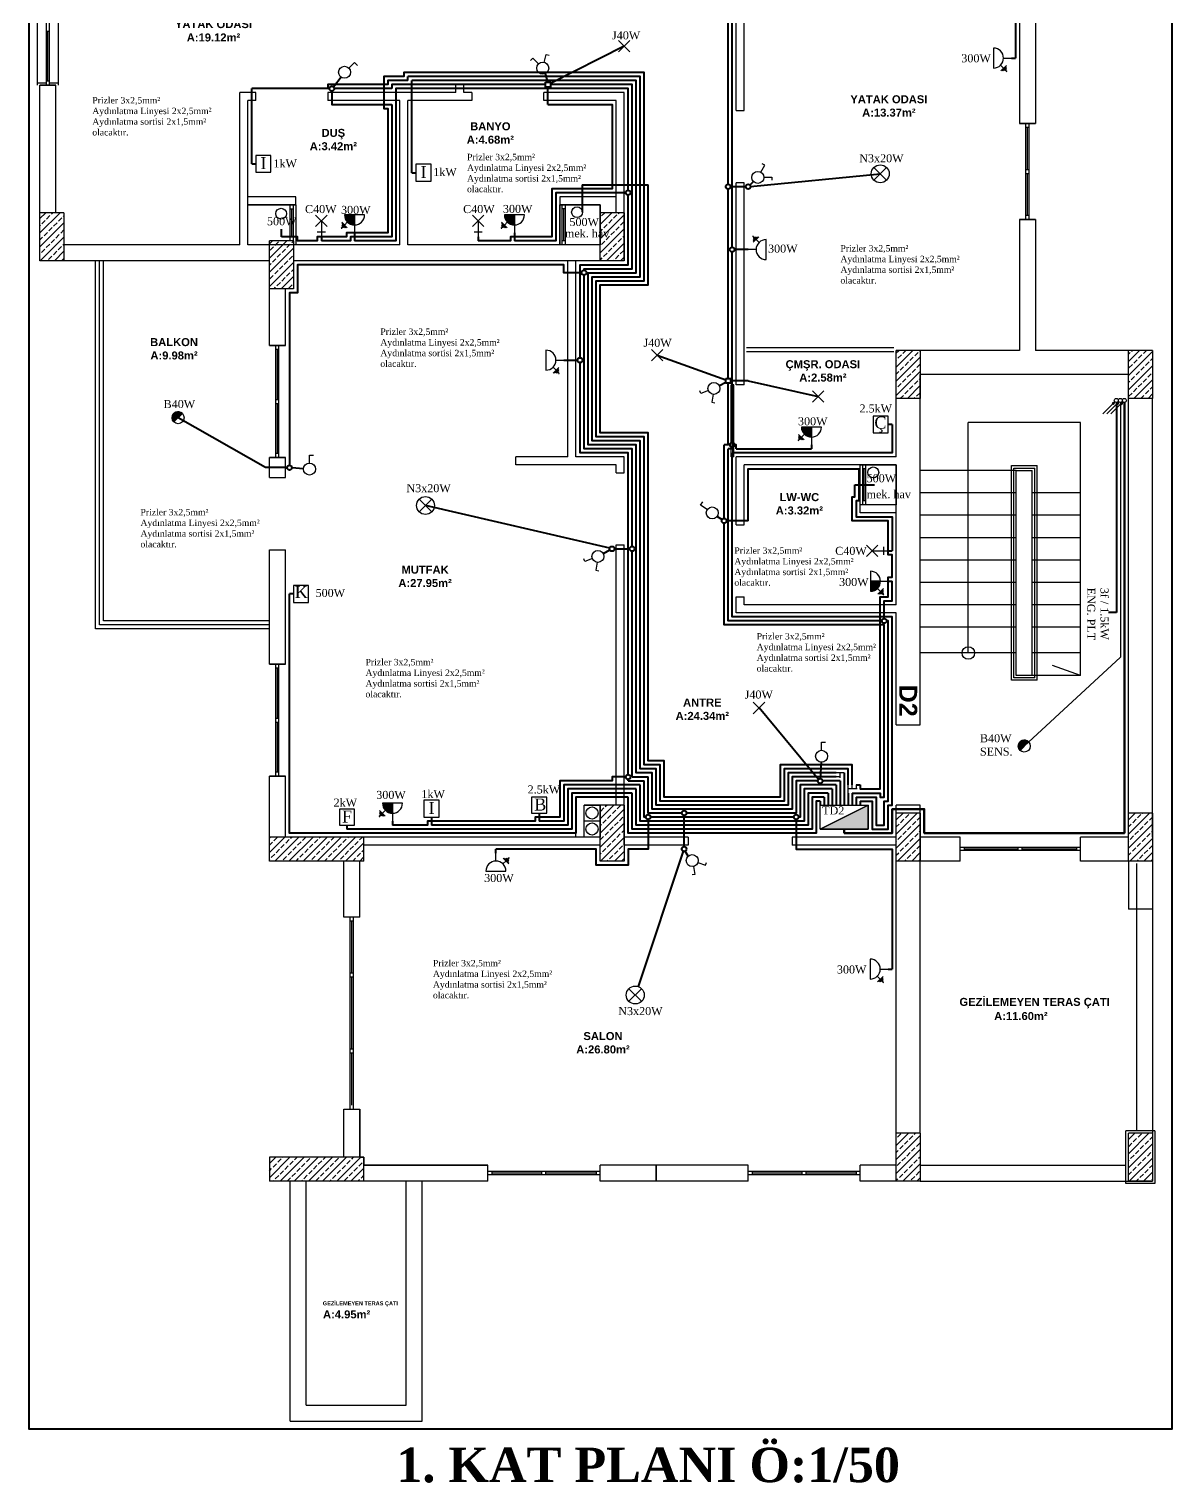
# Model space of a CAD drawing. Header units: centimetres. Extents: x 158658 to 162658, y -423569 to -420790.
# Drawn here: x 161231 to 162658, y -423569 to -421753 of the extents above; entities that cross this region are included whole.
import ezdxf

# ---------------------------------------------------------------- set-up
doc = ezdxf.new("R2010")
doc.units = ezdxf.units.CM
doc.header["$MEASUREMENT"] = 0
for name, color, linetype, lineweight in [('ANTET', 7, 'Continuous', 30), ('ebara', 2, 'Continuous', 60), ('elinye', 5, 'Continuous', 40), ('elinyea', 4, 'Continuous', 40), ('ELİNYEPRİZ', 3, 'Continuous', 40), ('esembol', 4, 'Continuous', 30)]:
    doc.layers.add(name, color=color, linetype=linetype, lineweight=lineweight)
for name, color, linetype in [('elinyeaydınlatma', 4, 'Continuous'), ('emimari', 7, 'Continuous'), ('eyazi', 2, 'Continuous')]:
    doc.layers.add(name, color=color, linetype=linetype)
doc.styles.add('MUSTY', font='ROMANS.shx')
doc.styles.add('WMF-Times New Roman TUR1', font='times.ttf')
pattern_1 = [(45, (24684.926, -111021.31), (-8.83883476, 8.83883476), []), (45, (24693.751, -111021.31), (-8.83883476, 8.83883476), [6, -2.5])]

# ---------------------------------------------------------------- blocks, each defined once
blk = doc.blocks.new('A$C660218AD')
at = {"layer": 'esembol'}
blk.add_hatch(color=256, dxfattribs=at).paths.add_polyline_path([(0, 0), (60, 0), (60, 30)])
for points in [[(0, 0), (60, 0), (60, 30)], [(0, 30), (60, 30), (60, 0), (0, 0)]]:
    blk.add_lwpolyline(points, close=True, dxfattribs=at)
blk.add_lwpolyline([(0, 0), (60, 30)], dxfattribs=at)
blk = doc.blocks.new('A$C4D852A17')
at = {"layer": 'esembol'}
for p, q in [((12.5, 27.3), (27.3, 12.5)), ((27.3, 27.3), (12.5, 12.5))]:
    blk.add_line(p, q, dxfattribs=at)
blk.add_circle((19.9, 19.9), 11.2, dxfattribs=at)
blk = doc.blocks.new('A$C6CE01626')
at = {"layer": 'esembol'}
h = blk.add_hatch(color=256, dxfattribs=at)
edge = h.paths.add_edge_path()
edge.add_arc((15.7, 7.5), 7.5, 45, 180)
edge.add_arc((15.7, 7.5), 7.5, 180, 225)
edge.add_line((10.4, 2.2), (21, 12.8))
blk.add_line((10.4, 2.2), (21, 12.8), dxfattribs=at)
blk.add_lwpolyline([(21, 12.8, 0.668179), (8.2, 7.5, 0.198912), (10.4, 2.2)], format="xyb", close=True, dxfattribs=at)
blk.add_circle((15.7, 7.5), 7.5, dxfattribs=at)
blk = doc.blocks.new('aplik')
at = {"layer": 'esembol'}
for p, q in [((0, 0), (-0.2, 0)), ((-0.143, -0.05), (-0.143, 0.05)), ((-0.071, 0.071), (0.071, -0.071)), ((0.071, 0.071), (-0.071, -0.071))]:
    blk.add_line(p, q, dxfattribs=at)
blk = doc.blocks.new('A tip armatür')
at = {"layer": 'esembol'}
for p, q in [((-0.071, 0.071), (0.071, -0.071)), ((0.071, 0.071), (-0.071, -0.071))]:
    blk.add_line(p, q, dxfattribs=at)
blk = doc.blocks.new('etanj priz')
at = {"layer": 'esembol'}
h = blk.add_hatch(color=256, dxfattribs=at)
edge = h.paths.add_edge_path()
edge.add_line((0, 0), (0.125, 0))
edge.add_arc((0, 0), 0.125, 0, 90)
edge.add_line((0, 0.125), (0, 0))
for p, q in [((0, 0), (0, 0.222)), ((-0.125, 0), (0.125, 0)), ((0.088, 0.088), (0.126, 0.126)), ((0.161, 0.091), (0.091, 0.161)), ((0.161, 0.108), (0.108, 0.161)), ((0.161, 0.126), (0.126, 0.161)), ((0.161, 0.144), (0.144, 0.161)), ((0.166, 0.166), (0.158, 0.165)), ((0.165, 0.158), (0.158, 0.165)), ((0.165, 0.158), (0.166, 0.166))]:
    blk.add_line(p, q, dxfattribs=at)
blk.add_lwpolyline([(0, 0), (0.125, 0, 0.414214), (0, 0.125)], format="xyb", close=True, dxfattribs=at)
blk.add_arc((0, 0), 0.125, 0, 180, dxfattribs=at)
blk = doc.blocks.new('toprakli priz')
at = {"layer": 'esembol'}
for p, q in [((0, 0), (0, 0.1)), ((0.088, -0.037), (0.126, 0.001)), ((0.161, -0.034), (0.091, 0.036)), ((0.161, -0.017), (0.108, 0.036)), ((0.161, 0.001), (0.126, 0.036)), ((0.161, 0.019), (0.144, 0.036)), ((0.166, 0.041), (0.158, 0.04)), ((0.165, 0.033), (0.158, 0.04)), ((0.165, 0.033), (0.166, 0.041)), ((-0.125, -0.125), (0.125, -0.125))]:
    blk.add_line(p, q, dxfattribs=at)
blk.add_arc((0, -0.125), 0.125, 0, 180, dxfattribs=at)
blk = doc.blocks.new('adi anahtar')
at = {"layer": 'esembol'}
for p, q in [((0, 0.175), (0.05, 0.175)), ((0, 0.075), (0, 0.175))]:
    blk.add_line(p, q, dxfattribs=at)
blk.add_circle((0, 0), 0.075, dxfattribs=at)
blk = doc.blocks.new('komutator anahtar')
at = {"layer": 'esembol'}
for p, q in [((-0.087, 0.152), (-0.12, 0.133)), ((-0.037, 0.065), (-0.087, 0.152)), ((0.037, 0.065), (0.087, 0.152)), ((0.087, 0.152), (0.12, 0.133))]:
    blk.add_line(p, q, dxfattribs=at)
blk.add_circle((0, 0), 0.075, dxfattribs=at)
blk = doc.blocks.new('A$C5F901649')
at = {"layer": 'esembol'}
for p, q in [((0, 11), (5, 11)), ((5, 6), (0, 6)), ((10, 1), (0, 1)), ((5, 12), (5, 0))]:
    blk.add_line(p, q, dxfattribs=at)
blk = doc.blocks.new('A$C482318BE')
at = {"layer": 'esembol'}
for p, q in [((7, 5), (0, 5)), ((1, 10), (1, 0)), ((6, 5), (6, 0))]:
    blk.add_line(p, q, dxfattribs=at)
blk = doc.blocks.new('asagıdan gelen enerji')
blk.add_hatch(color=0).paths.add_polyline_path([(-0.018, -0.018), (-0.052, -0.034), (-0.034, -0.052)])
at = {"color": 0}
for p, q in [((-0.043, -0.043), (-0.168, -0.168)), ((-0.018, -0.018), (-0.052, -0.034)), ((-0.034, -0.052), (-0.052, -0.034)), ((-0.018, -0.018), (-0.034, -0.052))]:
    blk.add_line(p, q, dxfattribs=at)
blk.add_lwpolyline([(-0.018, -0.018), (-0.052, -0.034), (-0.034, -0.052)], close=True, dxfattribs=at)
blk.add_circle((0, 0), 0.025, dxfattribs=at)

msp = doc.modelspace()

# ---------------------------------------------------------------- hatches: boundary and pattern name
at = {"layer": 'emimari', "ltscale": 2}
h = msp.add_hatch(dxfattribs=at)
h.set_pattern_fill('JIS_STN_2.5', color=256, scale=5, style=0)
h.set_pattern_definition(pattern_1)
h.paths.add_polyline_path([(161274.4, -421982.3), (161244.4, -421982.3), (161244.4, -422042.3), (161274.4, -422042.3)])
h = msp.add_hatch(dxfattribs=at)
h.set_pattern_fill('JIS_STN_2.5', color=256, scale=5, style=0)
h.set_pattern_definition(pattern_1)
h.paths.add_polyline_path([(161974, -421982.3), (161944, -421982.3), (161944, -422042.3), (161974, -422042.3)])
h = msp.add_hatch(dxfattribs=at)
h.set_pattern_fill('JIS_STN_2.5', color=256, scale=5, style=0)
h.set_pattern_definition(pattern_1)
h.paths.add_polyline_path([(161561, -422017.3), (161531, -422017.3), (161531, -422077.3), (161561, -422077.3)])
h = msp.add_hatch(dxfattribs=at)
h.set_pattern_fill('JIS_STN_2.5', color=256, scale=5, style=0)
h.set_pattern_definition(pattern_1)
h.paths.add_polyline_path([(162314, -422214.3), (162344, -422214.3), (162344, -422154.3), (162314, -422154.3)])
h = msp.add_hatch(dxfattribs=at)
h.set_pattern_fill('JIS_STN_2.5', color=256, scale=5, style=0)
h.set_pattern_definition(pattern_1)
h.paths.add_polyline_path([(162604, -422214.3), (162634, -422214.3), (162634, -422154.3), (162604, -422154.3)])
h = msp.add_hatch(dxfattribs=at)
h.set_pattern_fill('JIS_STN_2.5', color=256, scale=5, style=0)
h.set_pattern_definition(pattern_1)
h.paths.add_polyline_path([(161974, -422722.3), (161944, -422722.3), (161944, -422792.3), (161974, -422792.3)])
h = msp.add_hatch(dxfattribs=at)
h.set_pattern_fill('JIS_STN_2.5', color=256, scale=5, style=0)
h.set_pattern_definition(pattern_1)
h.paths.add_polyline_path([(162314, -422792.3), (162344, -422792.3), (162344, -422732.3), (162314, -422732.3)])
h = msp.add_hatch(dxfattribs=at)
h.set_pattern_fill('JIS_STN_2.5', color=256, scale=5, style=0)
h.set_pattern_definition([(45, (24974.926, -111021.31), (-8.83883476, 8.83883476), []), (45, (24983.751, -111021.31), (-8.83883476, 8.83883476), [6, -2.5])])
h.paths.add_polyline_path([(162634, -422732.3), (162604, -422732.3), (162604, -422792.3), (162634, -422792.3)])
h = msp.add_hatch(dxfattribs=at)
h.set_pattern_fill('JIS_STN_2.5', color=256, scale=5, style=0)
h.set_pattern_definition(pattern_1)
h.paths.add_polyline_path([(161649, -422792.3), (161649, -422762.3), (161531, -422762.3), (161531, -422792.3)])
h = msp.add_hatch(dxfattribs=at)
h.set_pattern_fill('JIS_STN_2.5', color=256, scale=5, style=0)
h.set_pattern_definition(pattern_1)
h.paths.add_polyline_path([(162344, -423132.3), (162314, -423132.3), (162314, -423192.3), (162344, -423192.3)])
h = msp.add_hatch(dxfattribs=at)
h.set_pattern_fill('JIS_STN_2.5', color=256, scale=5, style=0)
h.set_pattern_definition([(45, (24684.926, -111021.31), (-8.83883476, 8.83883476), []), (45, (24693.751, -111021.31), (-8.83883476, 8.83883476), [6, -2.5])])
h.paths.add_polyline_path([(162604, -423192.3), (162634, -423192.3), (162634, -423132.3), (162604, -423132.3)])
h = msp.add_hatch(dxfattribs=at)
h.set_pattern_fill('JIS_STN_2.5', color=256, scale=5, style=0)
h.set_pattern_definition(pattern_1)
h.paths.add_polyline_path([(161649, -423192.3), (161649, -423162.3), (161644, -423162.3), (161531, -423162.3), (161531, -423192.3)])

# ---------------------------------------------------------------- linework, layer by layer
at = {"layer": 'ebara', "ltscale": 2}
msp.add_line((162249, -422757.3), (162249, -422752.3), dxfattribs=at)
for points in [[(162599, -422219.4), (162599, -422757.3), (162359, -422757.3)], [(162249, -422757.3), (162309, -422757.3), (162309, -422727.3), (162349, -422727.3), (162349, -422757.3), (162359, -422757.3)]]:
    msp.add_lwpolyline(points, dxfattribs=at)
at = {"layer": 'elinye', "ltscale": 2}
for p, q in [((161704, -421817.3), (161704, -421812.3)), ((161509, -421921.2), (161509, -421827.3)), ((161709, -421932.3), (161709, -421817.3)), ((161509, -421921.2), (161514, -421921.2)), ((161709, -421932.3), (161714, -421932.3)), ((161921.5, -421947.3), (161921.5, -421981.7)), ((161546, -422012.3), (161546, -422002.9)), ((162589, -422219.4), (162589, -422481.9)), ((162309, -422247), (162304, -422247)), ((162262.1, -422322.3), (162287, -422322.3)), ((161561, -422458.6), (161556, -422458.6)), ((162589, -422481.9), (162579, -422481.9)), ((162249, -422682.3), (162249, -422722.3)), ((162234, -422702.3), (162234, -422722.3)), ((162264, -422697.3), (162269, -422697.3)), ((162219, -422717.3), (162219, -422722.3)), ((162224, -422712.3), (162224, -422722.3)), ((162229, -422707.3), (162229, -422722.3)), ((162254, -422707.3), (162254, -422722.3)), ((162269, -422717.3), (162269, -422722.3)), ((161733.5, -422737.3), (161733.5, -422747.3)), ((161867.9, -422732.3), (161867.9, -422742.3)), ((161627.8, -422747.3), (161627.8, -422752.3))]:
    msp.add_line(p, q, dxfattribs=at)
msp.add_lwpolyline([(161230.9, -421284.7), (162658.4, -421284.7), (162658.4, -423502), (161230.9, -423502)], close=True, dxfattribs=at)
for points in [[(162254, -422697.2), (162254, -422677.3), (162174, -422677.3), (162174, -422717.3), (162019, -422717.3), (162019, -422672.3), (161999, -422672.3), (161999, -422262.3), (161939, -422262.3), (161939, -422067.3), (161999, -422067.3), (161999, -421807.3), (161699, -421807.3), (161699, -421812.3), (161674, -421812.3), (161674, -421852.3), (161679, -421852.3), (161679, -422007.3), (161627.4, -422007.3), (161627.4, -422012.3), (161590.9, -422012.3), (161590.9, -422017.3), (161566, -422017.3), (161566, -422012.3), (161546, -422012.3)], [(162239, -422682.3), (162179, -422682.3), (162179, -422722.3), (162014, -422722.3), (162014, -422677.3), (161994, -422677.3), (161994, -422267.3), (161934, -422267.3), (161934, -422062.3), (161994, -422062.3), (161994, -421812.3), (161784, -421812.3), (161704, -421812.3)], [(161704, -421817.3), (161679, -421817.3), (161679, -421822.3), (161604, -421822.3), (161604, -421827.3), (161509, -421827.3)], [(162239, -422687.3), (162184, -422687.3), (162184, -422727.3), (162009, -422727.3), (162009, -422682.3), (161989, -422682.3), (161989, -422272.3), (161929, -422272.3), (161929, -422057.3), (161989, -422057.3), (161989, -421817.3), (161784, -421817.3), (161709, -421817.3)], [(161921.5, -421947.3), (162004, -421947.3)], [(162259, -422697.2), (162259, -422672.3), (162169, -422672.3), (162169, -422712.3), (162024, -422712.3), (162024, -422667.3), (162004, -422667.3), (162004, -422257.3), (161944, -422257.3), (161944, -422072.3), (162004, -422072.3), (162004, -421947.3)], [(162309, -422247), (162309, -422282.3), (162109, -422282.3)], [(162269, -422717.3), (162284, -422717.3), (162284, -422752.3), (162304, -422752.3), (162304, -422722.3), (162309, -422722.3), (162309, -422487.3), (162109, -422487.3), (162109, -422282.3)], [(162269, -422697.3), (162269, -422702.3), (162294, -422702.3), (162294, -422497.3), (162294, -422462.3), (162304, -422462.3), (162304, -422437.8), (162309, -422437.8), (162309, -422409.7), (162304, -422409.7), (162304, -422367.3), (162259.1, -422367.3), (162259.1, -422337.3), (162262.1, -422337.3), (162262.1, -422322.3)], [(161979, -422712.3), (161914, -422712.3), (161914, -422757.3), (161556, -422757.3), (161556, -422458.6)], [(161989, -422702.3), (161904, -422702.3), (161904, -422747.3), (161733.5, -422747.3)], [(161994, -422697.3), (161899, -422697.3), (161899, -422742.3), (161867.9, -422742.3)], [(162229, -422707.3), (162204, -422707.3), (162204, -422747.3), (161989, -422747.3), (161989, -422702.3)], [(162234, -422702.3), (162199, -422702.3), (162199, -422742.3), (161994, -422742.3), (161994, -422697.3)], [(161984, -422707.3), (161909, -422707.3), (161909, -422752.3), (161627.8, -422752.3)], [(162219, -422717.3), (162214, -422717.3), (162214, -422757.3), (161979, -422757.3), (161979, -422712.3)], [(162224, -422712.3), (162209, -422712.3), (162209, -422752.3), (161984, -422752.3), (161984, -422707.3)]]:
    msp.add_lwpolyline(points, dxfattribs=at)
at = {"layer": 'elinyea', "ltscale": 2}
for p, q in [((161974, -421774.4), (161882, -421820.8)), ((161620.5, -421812.9), (161611.3, -421825.3)), ((161879, -421819.3), (161876, -421808.3)), ((161879, -421847.3), (161879, -421825.3)), ((162132, -421949.5), (162294, -421933.7)), ((162126, -421949.8), (162107, -421949.8)), ((162131.2, -421947.8), (162135.7, -421943.4)), ((161595.9, -422012.3), (161595.9, -422017.3)), ((161791.8, -422012.3), (161791.8, -422017.3)), ((162015.4, -422160.3), (162101, -422191.2)), ((162093.4, -422198), (162101, -422193.9)), ((162129, -422192.3), (162107, -422192.3)), ((162129, -422192.3), (162216.6, -422212.1)), ((161526, -422300.8), (161417.1, -422238.4)), ((162104, -422272.3), (162099, -422272.3)), ((161553, -422300.8), (161526, -422300.8)), ((161573.6, -422302.1), (161559, -422301.1)), ((161956.1, -422401.6), (161726, -422348.1)), ((162090.4, -422361.7), (162096.5, -422365.7)), ((162129, -422367.3), (162102, -422367.3)), ((161948.5, -422407.9), (161956.4, -422403.7)), ((161962, -422402.3), (161981, -422402.3)), ((162304, -422404.7), (162309, -422404.7)), ((162216.7, -422690.4), (162142.6, -422601.1)), ((162219.6, -422689.4), (162220.6, -422668.9)), ((161984, -422687.3), (162004, -422687.3)), ((162244, -422692.3), (162244, -422722.3)), ((162259, -422707.3), (162259, -422722.3)), ((162049, -422774.3), (162049, -422735.3)), ((162048, -422780.1), (161991.5, -422949.1)), ((162054.2, -422786.2), (162050.5, -422779.9))]:
    msp.add_line(p, q, dxfattribs=at)
for points in [[(162104, -421946.8), (162104, -421717.3), (162102, -421717.3)], [(161609, -421830.3), (161609, -421847.3), (161684, -421847.3)], [(161684, -421827.3), (161612, -421827.3)], [(161876, -421822.3), (161784, -421822.3), (161784, -421822.3), (161759, -421822.3), (161759, -421822.3), (161684, -421822.3), (161684, -421827.3)], [(161876, -421819.3), (161882, -421819.3), (161882, -421825.3), (161876, -421825.3), (161876, -421819.3)], [(161924, -422054.3), (161924, -422052.3), (161984, -422052.3), (161984, -421822.3), (161882, -421822.3)], [(161684, -421847.3), (161684, -422012.3), (161632.4, -422012.3), (161632.4, -422017.3), (161595.9, -422017.3)], [(161879, -421847.3), (161959, -421847.3), (161959, -421952.3), (161884, -421952.3), (161884, -422012.3), (161832.1, -422012.3), (161832.1, -422017.3), (161791.8, -422017.3)], [(162104, -422189.3), (162104, -421952.8)], [(161921, -422057.3), (161899, -422057.3), (161899, -422047.3), (161566, -422047.3), (161566, -422082.3), (161556, -422082.3), (161556, -422297.8)], [(161984, -422399.3), (161984, -422277.3), (161924, -422277.3), (161924, -422060.3)], [(162101, -422189.3), (162107, -422189.3), (162107, -422195.3), (162101, -422195.3), (162101, -422189.3)], [(162104, -422272.3), (162104, -422195.3)], [(162099, -422364.3), (162099, -422272.3)], [(162129, -422367.3), (162129, -422302.3), (162267.1, -422302.3), (162267.1, -422342.3), (162264.1, -422342.3), (162264.1, -422362.3), (162309, -422362.3), (162309, -422404.7)], [(162259, -422707.3), (162294, -422707.3), (162294, -422712.3), (162299, -422712.3), (162299, -422497.3), (162099, -422497.3), (162099, -422370.3)], [(161984, -422687.3), (161984, -422405.3)], [(162046, -422732.3), (162004, -422732.3), (162004, -422687.3)], [(162216, -422692.3), (162189, -422692.3), (162189, -422732.3), (162181, -422732.3)], [(162244, -422692.3), (162222, -422692.3)], [(162181, -422732.3), (162052, -422732.3)]]:
    msp.add_lwpolyline(points, dxfattribs=at)
for centre in [(161609, -421827.3), (162104, -421949.8), (162129, -421949.8), (161924, -422057.3), (161556, -422300.8), (162099, -422367.3), (161959, -422402.3), (161984, -422402.3), (162219, -422692.3), (162049, -422732.3), (162049, -422777.3)]:
    msp.add_circle(centre, 3, dxfattribs=at)
at = {"layer": 'elinyeaydınlatma', "ltscale": 2}
for p, q in [((162594, -422219.4), (162594, -422537.6)), ((162594, -422537.6), (162474, -422648.7))]:
    msp.add_line(p, q, dxfattribs=at)
at = {"layer": 'ELİNYEPRİZ', "ltscale": 2}
for p, q in [((162458, -421789.1), (162463, -421789.1)), ((161637.4, -422007.3), (161637.4, -422017.3)), ((161837.1, -422007.3), (161837.1, -422017.3)), ((161899, -422166.5), (161916, -422166.5)), ((162109, -422277.3), (162104, -422277.3)), ((162208.1, -422272.3), (162208.1, -422277.3)), ((162304, -422442.8), (162309, -422442.8)), ((161979, -422692.3), (161999, -422692.3)), ((162239, -422697.3), (162239, -422722.3)), ((162264, -422712.3), (162264, -422722.3)), ((161684.8, -422742.3), (161684.8, -422747.3)), ((161814, -422782.3), (161814, -422777.3)), ((162304, -422927.3), (162309, -422927.3))]:
    msp.add_line(p, q, dxfattribs=at)
for points in [[(162109, -422025.4), (162109, -421720.3)], [(162217.8, -421712.3), (162463, -421712.3), (162463, -421789.1)], [(161776, -421827.3), (161689, -421827.3), (161689, -422017.3), (161637.4, -422017.3)], [(161979, -421954.3), (161979, -421827.3), (161776, -421827.3)], [(161976, -421957.3), (161889, -421957.3), (161889, -422017.3), (161837.1, -422017.3)], [(161919, -422163.5), (161919, -422047.3), (161979, -422047.3), (161979, -421960.3)], [(162109, -422269.3), (162109, -422031.4)], [(162129, -422028.4), (162112, -422028.4)], [(161979, -422684.3), (161979, -422282.3), (161919, -422282.3), (161919, -422169.5)], [(162296, -422492.3), (162104, -422492.3), (162104, -422277.3)], [(162109, -422277.3), (162109, -422275.3)], [(162114, -422277.3), (162114, -422272.3), (162112, -422272.3)], [(162114, -422277.3), (162208.1, -422277.3)], [(162299, -422489.3), (162299, -422467.3), (162309, -422467.3), (162309, -422442.8)], [(162264, -422712.3), (162289, -422712.3), (162289, -422747.3), (162299, -422747.3), (162299, -422717.3), (162304, -422717.3), (162304, -422492.3), (162302, -422492.3)], [(161976, -422687.3), (161959, -422687.3), (161959, -422692.3), (161894, -422692.3), (161894, -422737.3), (161862.9, -422737.3), (161862.9, -422742.3), (161728.5, -422742.3), (161728.5, -422747.3), (161684.8, -422747.3)], [(161979, -422692.3), (161979, -422690.3)], [(162001, -422737.3), (161999, -422737.3), (161999, -422692.3)], [(162239, -422697.3), (162194, -422697.3), (162194, -422737.3), (162192, -422737.3)], [(162004, -422740.3), (162004, -422777.3), (161979, -422777.3), (161979, -422797.3), (161939, -422797.3), (161939, -422777.3), (161814, -422777.3)], [(162186, -422737.3), (162007, -422737.3)], [(162189, -422740.3), (162189, -422777.3), (162309, -422777.3), (162309, -422927.3)]]:
    msp.add_lwpolyline(points, dxfattribs=at)
for centre in [(161979, -421957.3), (162109, -422028.4), (161919, -422166.5), (162109, -422272.3), (162299, -422492.3), (161979, -422687.3), (162004, -422737.3), (162189, -422737.3)]:
    msp.add_circle(centre, 3, dxfattribs=at)
at = {"layer": 'emimari', "ltscale": 2}
for p, q in [((161241.4, -421822.9), (161241.4, -421682.9)), ((161252.4, -421822.9), (161252.4, -421682.9)), ((161256.4, -421822.9), (161256.4, -421682.9)), ((161267.4, -421822.9), (161267.4, -421682.9)), ((162114, -421854.8), (162114, -421707.3)), ((162124, -421854.8), (162124, -421707.3)), ((162468, -421707.3), (162468, -421870.8)), ((162488, -421707.3), (162488, -421870.8)), ((161252.4, -421755.4), (161256.4, -421755.4)), ((161254.4, -421817.9), (161254.4, -421755.4)), ((161241.4, -421819.9), (161252.4, -421819.9)), ((161244.4, -422042.3), (161244.4, -421822.9)), ((161264.4, -421822.9), (161244.4, -421822.9)), ((161264.4, -421822.9), (161244.4, -421822.9)), ((161264.4, -421822.9), (161244.4, -421822.9)), ((161244.4, -421822.9), (161264.4, -421822.9)), ((161256.4, -421817.9), (161252.4, -421817.9)), ((161256.4, -421819.9), (161267.4, -421819.9)), ((161264.4, -421982.3), (161264.4, -421822.9)), ((161764, -421832.3), (161764, -421822.3)), ((161764, -421822.3), (161774, -421822.3)), ((161774, -421832.3), (161774, -421822.3)), ((161514, -421832.3), (161494, -421832.3)), ((161494, -422022.3), (161494, -421832.3)), ((161514, -421842.3), (161504, -421842.3)), ((161504, -422022.3), (161504, -421842.3)), ((161514, -421842.3), (161514, -421832.3)), ((161764, -421832.3), (161604, -421832.3)), ((161604, -421832.3), (161604, -421842.3)), ((161694, -421842.3), (161604, -421842.3)), ((161694, -422022.3), (161694, -421842.3)), ((161784, -421842.3), (161704, -421842.3)), ((161704, -422022.3), (161704, -421842.3)), ((161784, -421832.3), (161774, -421832.3)), ((161784, -421832.3), (161784, -421842.3)), ((161974, -421832.3), (161874, -421832.3)), ((161874, -421842.3), (161874, -421832.3)), ((161964, -421842.3), (161874, -421842.3)), ((161964, -421982.3), (161964, -421842.3)), ((161974, -422042.3), (161974, -421832.3)), ((162114, -421854.8), (162124, -421854.8)), ((162468, -421870.8), (162488, -421870.8)), ((162488, -421870.8), (162468, -421870.8)), ((162488, -421870.8), (162468, -421870.8)), ((162488, -421870.8), (162468, -421870.8)), ((162468, -421870.8), (162488, -421870.8)), ((162476, -421990.8), (162476, -421870.8)), ((162480, -421875.8), (162476, -421875.8)), ((162478, -421928.3), (162478, -421875.8)), ((162480, -421990.8), (162480, -421870.8)), ((162476, -421928.3), (162480, -421928.3)), ((162476, -421933.3), (162480, -421933.3)), ((162478, -421985.8), (162478, -421933.3)), ((162114, -422197.3), (162114, -421944.8)), ((162124, -421944.8), (162114, -421944.8)), ((162124, -422197.3), (162124, -421944.8)), ((161564, -421962.3), (161504, -421962.3)), ((161564, -421972.3), (161504, -421972.3)), ((161557, -422017.3), (161557, -421972.3)), ((161557, -421977.3), (161561, -421977.3)), ((161559, -422012.3), (161559, -421977.3)), ((161559, -422012.3), (161559, -421977.3)), ((161561, -422017.3), (161561, -421972.3)), ((161564, -421972.3), (161564, -421962.3)), ((161564, -421972.3), (161564, -422022.3)), ((161964, -421962.3), (161894, -421962.3)), ((161894, -421962.3), (161894, -421972.3)), ((161944, -421972.3), (161894, -421972.3)), ((161894, -421972.3), (161894, -422022.3)), ((161896.7, -422022.3), (161896.7, -421972.3)), ((161900.7, -421977.3), (161896.7, -421977.3)), ((161898.7, -422017.3), (161898.7, -421977.3)), ((161900.7, -422022.3), (161900.7, -421972.3)), ((161944, -421982.3), (161944, -421972.3)), ((161274.4, -421982.3), (161244.4, -421982.3)), ((161244.4, -422042.3), (161244.4, -421982.3)), ((161274.4, -421982.3), (161274.4, -422042.3)), ((161974, -421982.3), (161944, -421982.3)), ((161944, -422042.3), (161944, -421982.3)), ((161974, -421982.3), (161974, -422042.3)), ((162468, -421990.8), (162468, -422154.3)), ((162468, -421990.8), (162488, -421990.8)), ((162488, -421990.8), (162468, -421990.8)), ((162488, -421990.8), (162468, -421990.8)), ((162488, -421990.8), (162468, -421990.8)), ((162468, -421990.8), (162488, -421990.8)), ((162480, -421985.8), (162476, -421985.8)), ((162488, -421990.8), (162488, -422154.3)), ((161561, -422012.3), (161557, -422012.3)), ((161494, -422022.3), (161274.4, -422022.3)), ((161531, -422022.3), (161504, -422022.3)), ((161561, -422017.3), (161531, -422017.3)), ((161531, -422077.3), (161531, -422017.3)), ((161561, -422017.3), (161561, -422077.3)), ((161694, -422022.3), (161561, -422022.3)), ((161944, -422022.3), (161704, -422022.3)), ((161900.7, -422017.3), (161896.7, -422017.3)), ((161531, -422042.3), (161244.4, -422042.3)), ((161274.4, -422042.3), (161244.4, -422042.3)), ((161313.8, -422502.3), (161313.8, -422042.3)), ((161318.8, -422497.3), (161318.8, -422042.3)), ((161323.8, -422492.3), (161323.8, -422042.3)), ((161531, -422148.3), (161531, -422042.3)), ((161974, -422042.3), (161561, -422042.3)), ((161904, -422287.3), (161904, -422042.3)), ((161914, -422287.3), (161914, -422042.3)), ((161974, -422042.3), (161944, -422042.3)), ((161561, -422077.3), (161531, -422077.3)), ((161551, -422148.3), (161551, -422077.3)), ((161551, -422148.3), (161531, -422148.3)), ((161551, -422148.3), (161531, -422148.3)), ((161531, -422148.3), (161551, -422148.3)), ((161539, -422288.3), (161539, -422148.3)), ((161543, -422153.3), (161539, -422153.3)), ((161541, -422215.8), (161541, -422153.3)), ((161543, -422288.3), (161543, -422148.3)), ((162311, -422151.3), (162127, -422151.3)), ((162311, -422156.3), (162127, -422156.3)), ((162468, -422154.3), (162314, -422154.3)), ((162314, -422287.3), (162314, -422154.3)), ((162344, -422154.3), (162314, -422154.3)), ((162314, -422214.3), (162314, -422154.3)), ((162344, -422154.3), (162344, -422214.3)), ((162629, -422154.3), (162488, -422154.3)), ((162634, -422154.3), (162604, -422154.3)), ((162604, -422214.3), (162604, -422154.3)), ((162634, -422154.3), (162634, -422214.3)), ((162604, -422184.3), (162344, -422184.3)), ((162344, -422622.3), (162344, -422184.3)), ((162604, -422762.3), (162604, -422184.3)), ((162108, -422287.3), (162108, -422197.3)), ((162111, -422197.3), (162108, -422197.3)), ((162111, -422200.3), (162108, -422200.3)), ((162109.5, -422200.3), (162109.5, -422240.8)), ((162111, -422287.3), (162111, -422197.3)), ((162124, -422197.3), (162114, -422197.3)), ((161539, -422215.8), (161543, -422215.8)), ((161539, -422220.8), (161543, -422220.8)), ((161541, -422283.3), (161541, -422220.8)), ((162344, -422214.3), (162314, -422214.3)), ((162634, -422214.3), (162604, -422214.3)), ((162634, -422762.3), (162634, -422214.3)), ((162108, -422240.8), (162111, -422240.8)), ((162108, -422243.8), (162111, -422243.8)), ((162109.5, -422243.8), (162109.5, -422284.3)), ((162544, -422244.3), (162404, -422244.3)), ((162404, -422532.3), (162404, -422244.3)), ((162544, -422472.3), (162544, -422244.3)), ((161543, -422283.3), (161539, -422283.3)), ((162111, -422284.3), (162108, -422284.3)), ((161551, -422288.3), (161531, -422288.3)), ((161531, -422313.3), (161531, -422288.3)), ((161551, -422288.3), (161531, -422288.3)), ((161531, -422288.3), (161551, -422288.3)), ((161551, -422313.3), (161551, -422288.3)), ((161904, -422287.3), (161839, -422287.3)), ((161839, -422297.3), (161839, -422287.3)), ((161964, -422297.3), (161839, -422297.3)), ((161974, -422287.3), (161914, -422287.3)), ((161964, -422307.3), (161964, -422297.3)), ((161974, -422307.3), (161974, -422287.3)), ((162111, -422287.3), (162108, -422287.3)), ((162314, -422287.3), (162114, -422287.3)), ((162114, -422372.3), (162114, -422287.3)), ((162314, -422297.3), (162124, -422297.3)), ((162124, -422372.3), (162124, -422297.3)), ((162269.1, -422347.3), (162269.1, -422297.3)), ((162272.1, -422347.3), (162272.1, -422297.3)), ((162276.1, -422302.3), (162272.1, -422302.3)), ((162274.1, -422342.3), (162274.1, -422302.3)), ((162276.1, -422347.3), (162276.1, -422297.3)), ((162314, -422472.3), (162314, -422297.3)), ((162464, -422304.3), (162344, -422304.3)), ((162458, -422566.3), (162458, -422298.3)), ((162458, -422298.3), (162490, -422298.3)), ((162461, -422563.3), (162461, -422301.3)), ((162461, -422301.3), (162487, -422301.3)), ((162464, -422560.3), (162464, -422304.3)), ((162464, -422304.3), (162484, -422304.3)), ((162484, -422500.3), (162484, -422304.3)), ((162487, -422500.3), (162487, -422301.3)), ((162490, -422500.3), (162490, -422298.3)), ((161531, -422313.3), (161551, -422313.3)), ((161964, -422307.3), (161974, -422307.3)), ((162464, -422332.3), (162344, -422332.3)), ((162544, -422332.3), (162484, -422332.3)), ((162314, -422347.3), (162269.1, -422347.3)), ((162269.1, -422357.3), (162269.1, -422347.3)), ((162314, -422357.3), (162269.1, -422357.3)), ((162276.1, -422342.3), (162272.1, -422342.3)), ((162114, -422372.3), (162124, -422372.3)), ((162464, -422360.3), (162344, -422360.3)), ((162544, -422360.3), (162484, -422360.3)), ((162464, -422388.3), (162344, -422388.3)), ((162544, -422388.3), (162484, -422388.3)), ((161531, -422546.3), (161531, -422403.3)), ((161531, -422403.3), (161551, -422403.3)), ((161551, -422546.3), (161551, -422403.3)), ((161964, -422722.3), (161964, -422397.3)), ((161964, -422397.3), (161974, -422397.3)), ((161974, -422772.3), (161974, -422397.3)), ((162464, -422416.3), (162344, -422416.3)), ((162544, -422416.3), (162484, -422416.3)), ((162464, -422444.3), (162344, -422444.3)), ((162544, -422444.3), (162484, -422444.3)), ((162114, -422482.3), (162114, -422462.3)), ((162114, -422462.3), (162124, -422462.3)), ((162124, -422472.3), (162124, -422462.3)), ((162314, -422482.3), (162114, -422482.3)), ((162314, -422472.3), (162124, -422472.3)), ((162314, -422622.3), (162314, -422482.3)), ((162464, -422472.3), (162344, -422472.3)), ((162544, -422472.3), (162484, -422472.3)), ((162544, -422470.9), (162544, -422470.7)), ((162544, -422560.3), (162544, -422472.3)), ((161531, -422502.3), (161313.8, -422502.3)), ((161531, -422497.3), (161318.8, -422497.3)), ((161531, -422492.3), (161323.8, -422492.3)), ((162464, -422500.3), (162344, -422500.3)), ((162544, -422500.3), (162484, -422500.3)), ((162484, -422560.3), (162484, -422500.3)), ((162487, -422563.3), (162487, -422498.7)), ((162490, -422566.3), (162490, -422497.5)), ((162464, -422532.3), (162344, -422532.3)), ((162544, -422532.3), (162484, -422532.3)), ((161551, -422546.3), (161531, -422546.3)), ((161531, -422546.3), (161551, -422546.3)), ((161531, -422546.3), (161551, -422546.3)), ((161539, -422686.3), (161539, -422546.3)), ((161543, -422551.3), (161539, -422551.3)), ((161541, -422613.8), (161541, -422551.3)), ((161543, -422686.3), (161543, -422546.3)), ((162544, -422560.3), (162509, -422548)), ((162490, -422566.3), (162458, -422566.3)), ((162487, -422563.3), (162461, -422563.3)), ((162484, -422560.3), (162464, -422560.3)), ((162544, -422560.3), (162484, -422560.3)), ((161539, -422613.8), (161543, -422613.8)), ((161539, -422618.8), (161543, -422618.8)), ((161541, -422681.3), (161541, -422618.8)), ((162314, -422622.3), (162344, -422622.3)), ((161543, -422681.3), (161539, -422681.3)), ((161551, -422686.3), (161531, -422686.3)), ((161531, -422762.3), (161531, -422686.3)), ((161531, -422686.3), (161551, -422686.3)), ((161531, -422686.3), (161551, -422686.3)), ((161551, -422762.3), (161551, -422686.3)), ((161964, -422712.3), (161914, -422712.3)), ((161914, -422762.3), (161914, -422712.3)), ((161944, -422722.3), (161924, -422722.3)), ((161924, -422762.3), (161924, -422722.3)), ((161924, -422762.3), (161924, -422722.3)), ((161974, -422722.3), (161944, -422722.3)), ((161944, -422792.3), (161944, -422722.3)), ((161944, -422762.3), (161944, -422722.3)), ((161974, -422722.3), (161974, -422792.3)), ((162314, -423132.3), (162314, -422722.3)), ((162344, -422722.3), (162314, -422722.3)), ((162344, -422732.3), (162314, -422732.3)), ((162314, -422792.3), (162314, -422732.3)), ((162344, -423132.3), (162344, -422722.3)), ((162344, -422732.3), (162344, -422792.3)), ((162634, -422732.3), (162604, -422732.3)), ((162604, -422792.3), (162604, -422732.3)), ((162634, -422732.3), (162634, -422792.3)), ((161944, -422742.3), (161924, -422742.3)), ((161944, -422742.3), (161924, -422742.3)), ((161649, -422762.3), (161531, -422762.3)), ((161531, -422792.3), (161531, -422762.3)), ((161944, -422762.3), (161649, -422762.3)), ((161649, -422792.3), (161649, -422762.3)), ((161944, -422772.3), (161649, -422772.3)), ((162054, -422762.3), (161974, -422762.3)), ((162054, -422772.3), (161974, -422772.3)), ((162054, -422762.3), (162054, -422772.3)), ((162314, -422762.3), (162184, -422762.3)), ((162184, -422762.3), (162184, -422772.3)), ((162314, -422772.3), (162184, -422772.3)), ((162394, -422762.3), (162344, -422762.3)), ((162394, -422792.3), (162394, -422762.3)), ((162394, -422792.3), (162394, -422762.3)), ((162394, -422792.3), (162394, -422762.3)), ((162544, -422775.3), (162394, -422775.3)), ((162399, -422775.3), (162399, -422779.3)), ((162466.5, -422779.3), (162466.5, -422775.3)), ((162471.5, -422779.3), (162471.5, -422775.3)), ((162539, -422775.3), (162539, -422779.3)), ((162604, -422762.3), (162544, -422762.3)), ((162544, -422792.3), (162544, -422762.3)), ((162544, -422792.3), (162544, -422762.3)), ((162544, -422792.3), (162544, -422762.3)), ((161649, -422792.3), (161531, -422792.3)), ((161624, -422862.3), (161624, -422792.3)), ((161644, -422862.3), (161644, -422792.3)), ((161974, -422792.3), (161944, -422792.3)), ((162344, -422792.3), (162314, -422792.3)), ((162394, -422792.3), (162334, -422792.3)), ((162544, -422779.3), (162394, -422779.3)), ((162466.5, -422777.3), (162399, -422777.3)), ((162539, -422777.3), (162471.5, -422777.3)), ((162604, -422792.3), (162544, -422792.3)), ((162634, -422792.3), (162604, -422792.3)), ((162634, -422792.3), (162604, -422792.3)), ((162604, -422792.3), (162604, -422852.3)), ((162634, -422792.3), (162634, -422852.3)), ((162614, -422795.3), (162614, -423129.3)), ((162634, -422795.3), (162634, -423192.3)), ((161644, -422862.3), (161624, -422862.3)), ((161632, -423102.3), (161632, -422862.3)), ((161636, -422867.3), (161632, -422867.3)), ((161634, -422932.3), (161634, -422867.3)), ((161636, -423102.3), (161636, -422862.3)), ((162634, -422852.3), (162604, -422852.3)), ((161636, -422932.3), (161632, -422932.3)), ((161636, -422937.3), (161632, -422937.3)), ((161634, -423027.3), (161634, -422937.3)), ((161636, -423027.3), (161632, -423027.3)), ((161636, -423032.3), (161632, -423032.3)), ((161634, -423097.3), (161634, -423032.3)), ((161624, -423162.3), (161624, -423102.3)), ((161624, -423102.3), (161644, -423102.3)), ((161644, -423162.3), (161644, -423102.3)), ((162344, -423132.3), (162314, -423132.3)), ((162314, -423192.3), (162314, -423132.3)), ((162344, -423132.3), (162344, -423192.3)), ((162637, -423129.3), (162601, -423129.3)), ((162601, -423195.3), (162601, -423129.3)), ((162634, -423132.3), (162604, -423132.3)), ((162604, -423192.3), (162604, -423132.3)), ((162634, -423132.3), (162634, -423192.3)), ((162637, -423129.3), (162637, -423195.3)), ((161649, -423162.3), (161531, -423162.3)), ((161531, -423162.3), (161531, -423192.3)), ((161649, -423192.3), (161649, -423162.3)), ((161804, -423172.3), (161649, -423172.3)), ((161804, -423192.3), (161804, -423172.3)), ((161804, -423192.3), (161804, -423172.3)), ((162014, -423172.3), (161944, -423172.3)), ((161944, -423192.3), (161944, -423172.3)), ((161944, -423192.3), (161944, -423172.3)), ((162129, -423172.3), (162014, -423172.3)), ((162014, -423192.3), (162014, -423172.3)), ((162014, -423192.3), (162014, -423172.3)), ((162014, -423172.3), (162014, -423192.3)), ((162014, -423172.3), (162014, -423192.3)), ((162129, -423192.3), (162129, -423172.3)), ((162314, -423172.3), (162269, -423172.3)), ((162269, -423192.3), (162269, -423172.3)), ((162344, -423172.3), (162601, -423172.3)), ((161649, -423192.3), (161531, -423192.3)), ((161557, -423492.3), (161557, -423192.3)), ((161577, -423472.3), (161577, -423192.3)), ((161804, -423192.3), (161649, -423192.3)), ((161702, -423472.3), (161702, -423192.3)), ((161722, -423492.3), (161722, -423192.3)), ((161944, -423180.3), (161804, -423180.3)), ((161944, -423184.3), (161804, -423184.3)), ((161809, -423180.3), (161809, -423184.3)), ((161871.5, -423182.3), (161809, -423182.3)), ((161871.5, -423184.3), (161871.5, -423180.3)), ((161876.5, -423184.3), (161876.5, -423180.3)), ((161939, -423182.3), (161876.5, -423182.3)), ((161939, -423180.3), (161939, -423184.3)), ((162014, -423192.3), (161944, -423192.3)), ((162014, -423177.3), (162014, -423177.3)), ((162129, -423192.3), (162014, -423192.3)), ((162269, -423180.3), (162129, -423180.3)), ((162269, -423184.3), (162129, -423184.3)), ((162134, -423180.3), (162134, -423184.3)), ((162196.5, -423182.3), (162134, -423182.3)), ((162196.5, -423184.3), (162196.5, -423180.3)), ((162201.5, -423184.3), (162201.5, -423180.3)), ((162264, -423182.3), (162201.5, -423182.3)), ((162264, -423180.3), (162264, -423184.3)), ((162314, -423192.3), (162269, -423192.3)), ((162344, -423192.3), (162314, -423192.3)), ((162344, -423192.3), (162634, -423192.3)), ((162634, -423192.3), (162604, -423192.3)), ((162637, -423195.3), (162601, -423195.3)), ((161577, -423472.3), (161702, -423472.3)), ((161557, -423492.3), (161722, -423492.3))]:
    msp.add_line(p, q, dxfattribs=at)
for points in [[(161504, -421972.3), (161564, -421972.3), (161564, -422022.3), (161504, -422022.3), (161504, -421972.3)], [(161894, -421972.3), (161944, -421972.3), (161944, -422022.3), (161894, -422022.3), (161894, -421972.3)], [(162269.1, -422297.3), (162314, -422297.3), (162314, -422347.3), (162269.1, -422347.3), (162269.1, -422297.3)], [(161924, -422722.3), (161944, -422722.3), (161944, -422762.3), (161924, -422762.3), (161924, -422722.3)], [(161644, -423102.3), (161644, -423162.3), (161649, -423162.3), (161649, -423172.3), (161804, -423172.3)]]:
    msp.add_lwpolyline(points, dxfattribs=at)
at = {"layer": 'emimari'}
for centre in [(161545.7, -421983.5), (161915.3, -421981.7), (162285.3, -422306.7)]:
    msp.add_circle(centre, 6.77, dxfattribs=at)
at = {"layer": 'emimari', "ltscale": 2}
for centre, radius in [((162404, -422532.3), 7.82), ((161934, -422732.3), 7.6), ((161934, -422732.3), 7.6), ((161934, -422752.3), 7.6), ((161934, -422752.3), 7.6)]:
    msp.add_circle(centre, radius, dxfattribs=at)
at = {"layer": 'esembol'}
for points in [[(161514, -421931.7), (161533, -421931.7), (161533, -421910.7), (161514, -421910.7)], [(161714, -421942.8), (161733, -421942.8), (161733, -421921.8), (161714, -421921.8)], [(162285, -422257.5), (162304, -422257.5), (162304, -422236.5), (162285, -422236.5)], [(161561, -422469.1), (161580, -422469.1), (161580, -422448.1), (161561, -422448.1)], [(161724, -422737.3), (161743, -422737.3), (161743, -422716.3), (161724, -422716.3)], [(161858.5, -422732.3), (161877.4, -422732.3), (161877.4, -422712.3), (161858.5, -422712.3)], [(161618.4, -422747.3), (161637.3, -422747.3), (161637.3, -422727.3), (161618.4, -422727.3)]]:
    msp.add_lwpolyline(points, close=True, dxfattribs=at)

# ---------------------------------------------------------------- block references
at = {"layer": 'ebara', "rotation": 270}
msp.add_blockref('A$C5F901649', (162253, -422697.3), dxfattribs=at)
at = {"layer": 'elinye', "rotation": 270}
msp.add_blockref('A$C482318BE', (162239, -422681.3), dxfattribs=at)
at = {"layer": 'esembol', "xscale": 100, "yscale": 100, "zscale": 100}
for name, p in [('A tip armatür', (161974, -421774.4)), ('A tip armatür', (162015.4, -422160.3)), ('A tip armatür', (162216.6, -422212.1)), ('asagıdan gelen enerji', (162588.9, -422216.9)), ('asagıdan gelen enerji', (162594, -422216.9)), ('asagıdan gelen enerji', (162599, -422216.9)), ('adi anahtar', (161581.1, -422302.6)), ('A tip armatür', (162142.6, -422601.1)), ('adi anahtar', (162220.8, -422661.4)), ('toprakli priz', (161814, -422792.3))]:
    msp.add_blockref(name, p, dxfattribs=at)
at = {"layer": 'esembol', "zscale": 100}
for name, p, xscale, yscale, rotation in [('toprakli priz', (162448, -421789.1), 100, 100, 270), ('adi anahtar', (161624.9, -421806.9), 99.99999999999842, 100, 313.9416441410529), ('komutator anahtar', (161872.4, -421801.7), 100.0000000000034, 100, 15.68593395181186), ('komutator anahtar', (162141.1, -421938.2), 100.0000000000225, 100, 300.8336033803806), ('aplik', (161595.9, -421992.3), 100, 100, 90), ('etanj priz', (161637.4, -421985.1), 100, 100, 180), ('aplik', (161791.8, -421992.3), 100, 100, 90), ('etanj priz', (161837.1, -421985.1), 100, 100, 180), ('toprakli priz', (162139, -422028.4), 100, 100, 90), ('toprakli priz', (161889, -422166.5), 100, 100, 270), ('komutator anahtar', (162086.3, -422201.8), 100.0000000000184, 100.0000000000582, 141.5957798817175), ('etanj priz', (162208.1, -422250.1), 100, 100, 180), ('adi anahtar', (162084.2, -422357.4), 100.00000000003, 100, 56.10383343657163), ('komutator anahtar', (161941.4, -422411.7), 100.0000000000184, 100.0000000000582, 141.5957798817175), ('aplik', (162284, -422404.7), 100, 100, 180), ('etanj priz', (162281.8, -422442.8), 100, 100, 270), ('etanj priz', (161684.8, -422720.1), 100, 100, 180), ('komutator anahtar', (162059.2, -422791.8), 100.0000000000173, 100, 221.1013856499393), ('toprakli priz', (162294, -422927.3), 100, 100, 270)]:
    msp.add_blockref(name, p, dxfattribs=dict(at, xscale=xscale, yscale=yscale, rotation=rotation))
at = {"layer": 'esembol'}
for name, p in [('A$C4D852A17', (162274.1, -421953.6)), ('A$C6CE01626', (161401.3, -422245.9)), ('A$C4D852A17', (161706.1, -422368)), ('A$C6CE01626', (162458.3, -422656.2)), ('A$C660218AD', (162219, -422752.3)), ('A$C4D852A17', (161968.1, -422979.6))]:
    msp.add_blockref(name, p, dxfattribs=at)

# ---------------------------------------------------------------- texts
at = {"layer": 'ANTET', "color": 2, "linetype": 'Continuous', "ltscale": 2, "insert": (161689.6, -423525.2), "char_height": 43.08, "attachment_point": 1, "style": 'MUSTY'}
msp.add_mtext('{\\fTimes New Roman|b1|i0|c162|p16;1. KAT PLANI Ö:1/50}', dxfattribs=at)
at = {"layer": 'emimari', "attachment_point": 8}
for s, insert, char_height, width in [('{\\fArial|b1|i0|c162|p34;YATAK ODASI\\PA:19.12m²}', (161461.2, -421768.5), 10, 721.5), ('{\\fArial|b1|i0|c162|p34;YATAK ODASI\\PA:13.37m²}', (162304.8, -421862.4), 10, 721.5), ('{\\fArial|b1|i0|c162|p34;DUŞ\\PA:3.42m²}', (161610.9, -421904.4), 10, 721.5), ('{\\fArial|b1|i0|c162|p34;BANYO\\PA:4.68m²}', (161807, -421896.2), 10, 721.5), ('{\\fArial|b1|i0|c162|p34;BALKON\\PA:9.98m²}', (161411.9, -422165.8), 10, 721.5), ('{\\fArial|b1|i0|c162|p34;ÇMŞR. ODASI\\PA:2.58m²}', (162222.4, -422193.4), 10, 721.5), ('{\\fArial|b1|i0|c162|p34;LW-WC\\PA:3.32m²}', (162193, -422359.5), 10, 721.5), ('{\\fArial|b1|i0|c162|p34;MUTFAK\\PA:27.95m²}', (161725.5, -422450.1), 10, 721.5), ('{\\fArial|b1|i0|c162|p34;ANTRE\\PA:24.34m²}', (162071.8, -422616.1), 10, 721.5), ('{\\fArial|b1|i0|c162|p34;GEZİLEMEYEN TERAS ÇATI}', (162486.9, -422976.3), 10, 721.5), ('{\\fArial|b1|i0|c162|p34;\\PA:11.60m²}', (162469.7, -422991.1), 10, 721.5), ('{\\fArial|b1|i0|c162|p34;SALON\\PA:26.80m²}', (161947.7, -423032.8), 10, 721.5), ('{\\fArial|b1|i0|c162|p34;GEZİLEMEYEN TERAS ÇATI}', (161644.7, -423348.9), 5, 360.75), ('{\\fArial|b1|i0|c162|p34;\\PA:4.95m²}', (161627.5, -423363.8), 10, 721.5)]:
    msp.add_mtext(s, dxfattribs=dict(at, insert=insert, char_height=char_height, width=width))
at = {"layer": 'emimari', "insert": (162377.7, -422591.9), "char_height": 22.5, "width": 1623.375, "attachment_point": 2, "rotation": 270}
msp.add_mtext('{\\fArial|b1|i0|c162|p34;\\PD2 }', dxfattribs=at)
at = {"layer": 'esembol', "char_height": 15, "width": 286.35, "attachment_point": 1}
for s, insert in [('{\\fTimes New Roman|b0|i0|c162|p18;I}', (161519.8, -421912.9)), ('{\\fTimes New Roman|b0|i0|c162|p18;I}', (161719.8, -421924)), ('{\\fTimes New Roman|b0|i0|c162|p18;Ç}', (162286.7, -422237.1)), ('{\\fTimes New Roman|b0|i0|c162|p18;K}', (161562.7, -422448.7)), ('{\\fTimes New Roman|b0|i0|c162|p18;I}', (161729.8, -422718.5)), ('{\\fTimes New Roman|b0|i0|c162|p18;B}', (161861.8, -422714.2)), ('{\\fTimes New Roman|b0|i0|c162|p18;F}', (161621.7, -422729.2))]:
    msp.add_mtext(s, dxfattribs=dict(at, insert=insert))
at = {"layer": 'eyazi', "char_height": 10, "width": 119.519, "attachment_point": 7, "style": 'WMF-Times New Roman TUR1'}
for s, insert in [('{\\fTimes New Roman Tur|b0|i0|c162|p18;J40W}', (161959, -421765.9)), ('{\\fTimes New Roman Tur|b0|i0|c162|p18;300W}', (162395.3, -421794.6)), ('{\\fTimes New Roman Tur|b0|i0|c162|p18;1kW}', (161536.1, -421926)), ('{\\fTimes New Roman Tur|b0|i0|c162|p18;N3x20W}', (162267.8, -421919.5)), ('{\\fTimes New Roman Tur|b0|i0|c162|p18;1kW}', (161735.7, -421936.7)), ('{\\fTimes New Roman Tur|b0|i0|c162|p18;C40W}', (161575.5, -421983)), ('{\\fTimes New Roman Tur|b0|i0|c162|p18;300W}', (161620.5, -421984)), ('{\\fTimes New Roman Tur|b0|i0|c162|p18;C40W}', (161773, -421983)), ('{\\fTimes New Roman Tur|b0|i0|c162|p18;300W}', (161822.7, -421982.8)), ('{\\fTimes New Roman Tur|b0|i0|c162|p18;500W}', (161528, -421998.2)), ('{\\fTimes New Roman Tur|b0|i0|c162|p18;500W}', (161905.8, -421999.2)), ('{\\fTimes New Roman Tur|b0|i0|c162|p18;mek. hav}', (161900.2, -422013.3)), ('{\\fTimes New Roman Tur|b0|i0|c162|p18;300W}', (162153.9, -422032.4)), ('{\\fTimes New Roman Tur|b0|i0|c162|p18;J40W}', (161998.3, -422150.1)), ('{\\fTimes New Roman Tur|b0|i0|c162|p18;B40W}', (161398.9, -422226.6)), ('{\\fTimes New Roman Tur|b0|i0|c162|p18;2.5kW}', (162268.1, -422232.1)), ('{\\fTimes New Roman Tur|b0|i0|c162|p18;300W}', (162191.3, -422248.1)), ('{\\fTimes New Roman Tur|b0|i0|c162|p18;N3x20W}', (161702.2, -422331.7)), ('{\\fTimes New Roman Tur|b0|i0|c162|p18;500W}', (162277, -422319.3)), ('{\\fTimes New Roman Tur|b0|i0|c162|p18;mek. hav}', (162277, -422339.3)), ('{\\fTimes New Roman Tur|b0|i0|c162|p18;C40W}', (162237.8, -422410)), ('{\\fTimes New Roman Tur|b0|i0|c162|p18;300W}', (162242.6, -422448.9)), ('{\\fTimes New Roman Tur|b0|i0|c162|p18;500W}', (161588.7, -422462.6)), ('{\\fTimes New Roman Tur|b0|i0|c162|p18;J40W}', (162124.7, -422589.5)), ('{\\fTimes New Roman Tur|b0|i0|c162|p18;B40W\\PSENS.}', (162418.6, -422660.8)), ('{\\fTimes New Roman Tur|b0|i0|c162|p18;1kW}', (161720.9, -422713.8)), ('{\\fTimes New Roman Tur|b0|i0|c162|p18;2.5kW}', (161853.6, -422708.1)), ('{\\fTimes New Roman Tur|b0|i0|c162|p18;2kW}', (161611.2, -422724.5)), ('{\\fTimes New Roman Tur|b0|i0|c162|p18;300W}', (161664.5, -422714.9)), ('{\\fTimes New Roman Tur|b0|i0|c162|p18;TD2}', (162221.5, -422734.1)), ('{\\fTimes New Roman Tur|b0|i0|c162|p18;300W}', (161799.3, -422818.7)), ('{\\fTimes New Roman Tur|b0|i0|c162|p18;300W}', (162239.9, -422933)), ('{\\fTimes New Roman Tur|b0|i0|c162|p18;N3x20W}', (161966.8, -422985))]:
    msp.add_mtext(s, dxfattribs=dict(at, insert=insert))
at = {"layer": 'eyazi', "linetype": 'Continuous', "ltscale": 100, "char_height": 8, "width": 156.34, "attachment_point": 7, "style": 'WMF-Times New Roman TUR1'}
for insert in [(161309.8, -421886), (161777.9, -421956.9), (162244.3, -422071), (161669.6, -422175.1), (161370, -422400.6), (162111.8, -422448.6), (162139.7, -422555.7), (161651.1, -422587.9), (161735.3, -422964)]:
    msp.add_mtext('{\\fTimes New Roman|b0|i0|c162|p18;Prizler 3x2,5mm²\\PAydınlatma Linyesi 2x2,5mm²\\PAydınlatma sortisi 2x1,5mm² olacaktır.}', dxfattribs=dict(at, insert=insert))
at = {"layer": 'eyazi', "insert": (162552.3, -422450.9), "char_height": 10, "width": 119.519, "attachment_point": 7, "rotation": 270, "style": 'WMF-Times New Roman TUR1'}
msp.add_mtext('{\\fTimes New Roman Tur|b0|i0|c162|p18;3f / 1.5kW\\PENG. PLT}', dxfattribs=at)

doc.saveas('drawing.dxf')
